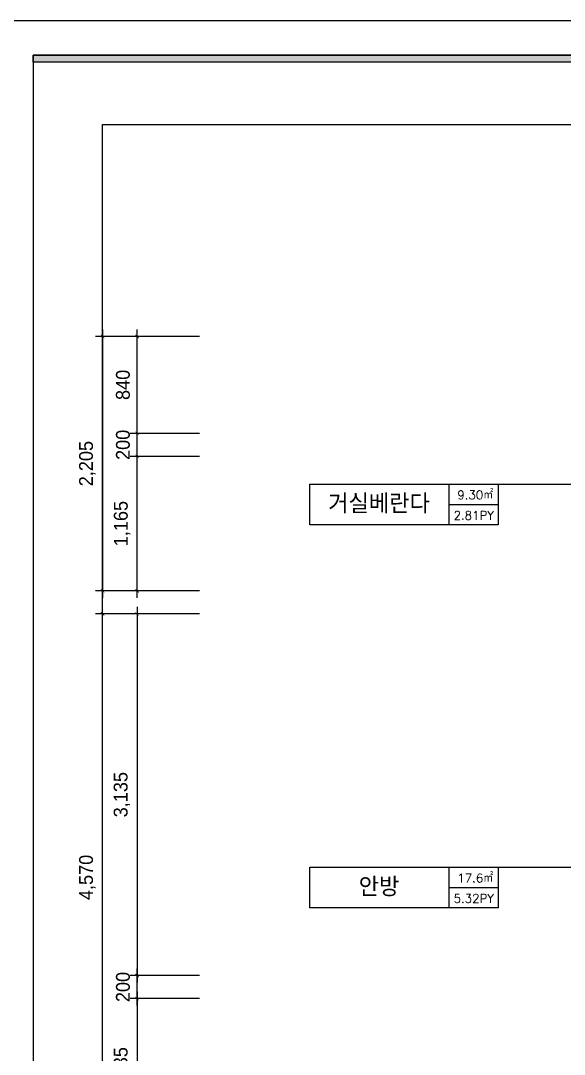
# Model space of a CAD drawing. Header units: inches. Extents: x 4000 to 56200, y 2703 to 36422.
# Drawn here: x 30590 to 35303, y 12162 to 21123 of the extents above; entities that cross this region are included whole.
import ezdxf
from ezdxf.enums import TextEntityAlignment as Align

# ---------------------------------------------------------------- set-up
doc = ezdxf.new("R2010")
doc.units = ezdxf.units.IN
doc.header["$LTSCALE"] = 30
doc.header["$MEASUREMENT"] = 0
for name, color, linetype in [('0-ELC TEXT', 7, 'Continuous'), ('03-TEXT', 3, 'Continuous'), ('07-DIM', 5, 'Continuous'), ('FORM(YOURNAME)-1', 1, 'Continuous'), ('FORM(YOURNAME)-11', 1, 'Continuous')]:
    doc.layers.add(name, color=color, linetype=linetype)
doc.styles.add('HY 울릉도 L', font='')
doc.styles.get("Standard").update_dxf_attribs({"font": 'txt.shx', "bigfont": 'whgtxt.shx'})
doc.styles.add('YOURNAME', font='HY울릉도M.TTF')
doc.styles.get('HY 울릉도 L').set_extended_font_data('HY울릉도L')
doc.dimstyles.new('60', dxfattribs={"dimscale": 60, "dimtxt": 2, "dimasz": 1, "dimexe": 1, "dimexo": 1, "dimgap": 1, "dimtad": 1, "dimdec": 0, "dimrnd": 0.05, "dimdsep": 46, "dimlunit": 6, "dimtxsty": 'HY 울릉도 L', "dimblk": 'ARCHTICK', "dimcen": 2.5, "dimdle": 1, "dimclrd": 133, "dimclre": 133, "dimclrt": 30, "dimadec": 0, "dimazin": 0, "dimtfac": 1, "dimtdec": 0, "dimtix": 1, "dimtmove": 2, "dimatfit": 3, "dimldrblk": 'ARCHTICK', "dimfxl": 1, "dimlwd": -1, "dimlwe": -1, "dimarcsym": 0})

# ---------------------------------------------------------------- blocks, each defined once
blk = doc.blocks.new('FORM-ELEVATION')
at = {"layer": 'FORM(YOURNAME)-11'}
h = blk.add_hatch(color=256, dxfattribs=at)
h.dxf.hatch_style = 1
h.paths.add_polyline_path([(-10309, 35708), (71691, 35708), (71691, 35508), (-10309, 35508)])
h.paths.add_polyline_path([(-10309, -21492), (71691, -21492), (71691, -21692), (-10309, -21692)])
at = {"layer": 'Defpoints', "color": 158}
for points in [[(-10309, -21692), (71691, -21692), (71691, 35708), (-10309, 35708)], [(-8309, 33708), (61071, 33708), (61071, -19692), (-8309, -19692)]]:
    blk.add_lwpolyline(points, close=True, dxfattribs=at)
at = {"layer": 'FORM(YOURNAME)-11', "color": 250}
blk.add_lwpolyline([(-11309, -22692), (72691, -22692), (72691, 36708), (-11309, 36708)], close=True, dxfattribs=at)
at = {"layer": 'FORM(YOURNAME)-11'}
blk.add_lwpolyline([(-10309, 35708), (71691, 35708), (71691, 35508), (-10309, 35508)], close=True, dxfattribs=at)
at = {"layer": 'FORM(YOURNAME)-11', "color": 3, "style": 'YOURNAME'}
for tag, height, p in [('1', 450, (71041, -1219)), ('2', 450, (71041, -1863)), ('3', 450, (71041, -3150)), ('4', 450, (71041, -5081)), ('5', 515, (71041, -7398)), ('6', 515, (71041, -9650)), ('7', 515, (71041, -11903)), ('8', 515, (71041, -14155)), ('9', 515, (71041, -16408)), ('10', 515, (66791, -18596)), ('11', 515, (71041, -18660)), ('12', 515, (66791, -20848)), ('13', 515, (71041, -20848))]:
    blk.add_attdef(tag, text='', height=height, dxfattribs=at).set_placement(p, align=Align.MIDDLE_RIGHT)
blk = doc.blocks.new('_ARCHTICK')
at = {"color": 0, "linetype": 'ByBlock', "const_width": 0.075}
blk.add_lwpolyline([(-0.25, -0.25), (0.25, 0.25)], dxfattribs=at)
blk = doc.blocks.new('*D142')
at = {"layer": '07-DIM', "color": 133, "transparency": 16777216}
for p, q in [((32139.7, 18385.5), (31239.7, 18385.5)), ((31299.7, 18445.5), (31299.7, 16120.5)), ((32139.7, 16180.5), (31239.7, 16180.5))]:
    blk.add_line(p, q, dxfattribs=at)
at = {"layer": 'Defpoints', "color": 0, "transparency": 16777216}
for p in [(32199.7, 18385.5), (31299.7, 16180.5), (32199.7, 16180.5)]:
    blk.add_point(p, dxfattribs=at)
at = {"layer": '07-DIM', "color": 133, "transparency": 16777216, "xscale": 60, "yscale": 60, "zscale": 60}
for p, rotation in [((31299.7, 18385.5), 90), ((31299.7, 16180.5), 270)]:
    blk.add_blockref('_ARCHTICK', p, dxfattribs=dict(at, rotation=rotation))
at = {"layer": '07-DIM', "color": 30, "transparency": 16777216, "insert": (31167.8, 17283), "char_height": 120, "attachment_point": 5, "rotation": 90, "style": 'HY 울릉도 L'}
blk.add_mtext('2,205', dxfattribs=at)
blk = doc.blocks.new('*D143')
at = {"layer": '07-DIM', "color": 133, "transparency": 16777216}
for p, q in [((31599.7, 16120.5), (31599.7, 17405.5)), ((32139.7, 17345.5), (31539.7, 17345.5)), ((32139.7, 16180.5), (31539.7, 16180.5))]:
    blk.add_line(p, q, dxfattribs=at)
at = {"layer": 'Defpoints', "color": 0, "transparency": 16777216}
for p in [(31599.7, 17345.5), (32199.7, 17345.5), (32199.7, 16180.5)]:
    blk.add_point(p, dxfattribs=at)
at = {"layer": '07-DIM', "color": 133, "transparency": 16777216, "xscale": 60, "yscale": 60, "zscale": 60}
for p, rotation in [((31599.7, 17345.5), 90), ((31599.7, 16180.5), 270)]:
    blk.add_blockref('_ARCHTICK', p, dxfattribs=dict(at, rotation=rotation))
at = {"layer": '07-DIM', "color": 30, "transparency": 16777216, "insert": (31469.1, 16763), "char_height": 120, "attachment_point": 5, "rotation": 90, "style": 'HY 울릉도 L'}
blk.add_mtext('1,165', dxfattribs=at)
blk = doc.blocks.new('*D144')
at = {"layer": '07-DIM', "color": 133, "transparency": 16777216}
for p, q in [((31599.7, 17285.5), (31599.7, 17605.5)), ((32139.7, 17545.5), (31539.7, 17545.5)), ((32139.7, 17345.5), (31539.7, 17345.5))]:
    blk.add_line(p, q, dxfattribs=at)
at = {"layer": 'Defpoints', "color": 0, "transparency": 16777216}
for p in [(31599.7, 17545.5), (32199.7, 17545.5), (32199.7, 17345.5)]:
    blk.add_point(p, dxfattribs=at)
at = {"layer": '07-DIM', "color": 133, "transparency": 16777216, "xscale": 60, "yscale": 60, "zscale": 60}
for p, rotation in [((31599.7, 17545.5), 270), ((31599.7, 17345.5), 90)]:
    blk.add_blockref('_ARCHTICK', p, dxfattribs=dict(at, rotation=rotation))
at = {"layer": '07-DIM', "color": 30, "transparency": 16777216, "insert": (31477.1, 17445.5), "char_height": 120, "attachment_point": 5, "rotation": 90, "style": 'HY 울릉도 L'}
blk.add_mtext('200', dxfattribs=at)
blk = doc.blocks.new('*D145')
at = {"layer": '07-DIM', "color": 133, "transparency": 16777216}
for p, q in [((32139.7, 18385.5), (31539.7, 18385.5)), ((31599.7, 17485.5), (31599.7, 18445.5)), ((32139.7, 17545.5), (31539.7, 17545.5))]:
    blk.add_line(p, q, dxfattribs=at)
at = {"layer": 'Defpoints', "color": 0, "transparency": 16777216}
for p in [(31599.7, 18385.5), (32199.7, 18385.5), (32199.7, 17545.5)]:
    blk.add_point(p, dxfattribs=at)
at = {"layer": '07-DIM', "color": 133, "transparency": 16777216, "xscale": 60, "yscale": 60, "zscale": 60}
for p, rotation in [((31599.7, 18385.5), 90), ((31599.7, 17545.5), 270)]:
    blk.add_blockref('_ARCHTICK', p, dxfattribs=dict(at, rotation=rotation))
at = {"layer": '07-DIM', "color": 30, "transparency": 16777216, "insert": (31477, 17965.5), "char_height": 120, "attachment_point": 5, "rotation": 90, "style": 'HY 울릉도 L'}
blk.add_mtext('840', dxfattribs=at)
blk = doc.blocks.new('*D146')
at = {"layer": '07-DIM', "color": 133, "transparency": 16777216}
for p, q in [((31599.7, 16040.5), (31599.7, 12785.5)), ((32139.7, 15980.5), (31539.7, 15980.5)), ((32139.7, 12845.5), (31539.7, 12845.5))]:
    blk.add_line(p, q, dxfattribs=at)
at = {"layer": 'Defpoints', "color": 0, "transparency": 16777216}
for p in [(32199.7, 15980.5), (31599.7, 12845.5), (32199.7, 12845.5)]:
    blk.add_point(p, dxfattribs=at)
at = {"layer": '07-DIM', "color": 133, "transparency": 16777216, "xscale": 60, "yscale": 60, "zscale": 60}
for p, rotation in [((31599.7, 15980.5), 90), ((31599.7, 12845.5), 270)]:
    blk.add_blockref('_ARCHTICK', p, dxfattribs=dict(at, rotation=rotation))
at = {"layer": '07-DIM', "color": 30, "transparency": 16777216, "insert": (31467.7, 14413), "char_height": 120, "attachment_point": 5, "rotation": 90, "style": 'HY 울릉도 L'}
blk.add_mtext('3,135', dxfattribs=at)
blk = doc.blocks.new('*D147')
at = {"layer": '07-DIM', "color": 133, "transparency": 16777216}
for p, q in [((31599.7, 12585.5), (31599.7, 12905.5)), ((32139.7, 12845.5), (31539.7, 12845.5)), ((32139.7, 12645.5), (31539.7, 12645.5))]:
    blk.add_line(p, q, dxfattribs=at)
at = {"layer": 'Defpoints', "color": 0, "transparency": 16777216}
for p in [(31599.7, 12845.5), (32199.7, 12845.5), (32199.7, 12645.5)]:
    blk.add_point(p, dxfattribs=at)
at = {"layer": '07-DIM', "color": 133, "transparency": 16777216, "xscale": 60, "yscale": 60, "zscale": 60}
for p, rotation in [((31599.7, 12845.5), 270), ((31599.7, 12645.5), 90)]:
    blk.add_blockref('_ARCHTICK', p, dxfattribs=dict(at, rotation=rotation))
at = {"layer": '07-DIM', "color": 30, "transparency": 16777216, "insert": (31477.1, 12745.5), "char_height": 120, "attachment_point": 5, "rotation": 90, "style": 'HY 울릉도 L'}
blk.add_mtext('200', dxfattribs=at)
blk = doc.blocks.new('*D148')
at = {"layer": '07-DIM', "color": 133, "transparency": 16777216}
for p, q in [((31299.7, 11350.5), (31299.7, 16040.5)), ((32139.7, 15980.5), (31239.7, 15980.5)), ((32139.7, 11410.5), (31239.7, 11410.5))]:
    blk.add_line(p, q, dxfattribs=at)
at = {"layer": 'Defpoints', "color": 0, "transparency": 16777216}
for p in [(31299.7, 15980.5), (32199.7, 15980.5), (32199.7, 11410.5)]:
    blk.add_point(p, dxfattribs=at)
at = {"layer": '07-DIM', "color": 133, "transparency": 16777216, "xscale": 60, "yscale": 60, "zscale": 60}
for p, rotation in [((31299.7, 15980.5), 90), ((31299.7, 11410.5), 270)]:
    blk.add_blockref('_ARCHTICK', p, dxfattribs=dict(at, rotation=rotation))
at = {"layer": '07-DIM', "color": 30, "transparency": 16777216, "insert": (31167.8, 13695.5), "char_height": 120, "attachment_point": 5, "rotation": 90, "style": 'HY 울릉도 L'}
blk.add_mtext('4,570', dxfattribs=at)
blk = doc.blocks.new('*D149')
at = {"layer": '07-DIM', "color": 133, "transparency": 16777216}
for p, q in [((32139.7, 12645.5), (31539.7, 12645.5)), ((31599.7, 12705.5), (31599.7, 11350.5)), ((32139.7, 11410.5), (31539.7, 11410.5))]:
    blk.add_line(p, q, dxfattribs=at)
at = {"layer": 'Defpoints', "color": 0, "transparency": 16777216}
for p in [(32199.7, 12645.5), (31599.7, 11410.5), (32199.7, 11410.5)]:
    blk.add_point(p, dxfattribs=at)
at = {"layer": '07-DIM', "color": 133, "transparency": 16777216, "xscale": 60, "yscale": 60, "zscale": 60}
for p, rotation in [((31599.7, 12645.5), 90), ((31599.7, 11410.5), 270)]:
    blk.add_blockref('_ARCHTICK', p, dxfattribs=dict(at, rotation=rotation))
at = {"layer": '07-DIM', "color": 30, "transparency": 16777216, "insert": (31467.7, 12028), "char_height": 120, "attachment_point": 5, "rotation": 90, "style": 'HY 울릉도 L'}
blk.add_mtext('1,235', dxfattribs=at)

msp = doc.modelspace()

# ---------------------------------------------------------------- linework, layer by layer
at = {"layer": '0-ELC TEXT'}
for p, q in [((34305.5, 16751.6), (34305.5, 17105.4)), ((34730.2, 17105.4), (35892.6, 17105.4)), ((34305.5, 16928.5), (34730.2, 16928.5)), ((34305.5, 13430.5), (34305.5, 13784.3)), ((34730.2, 13784.3), (35892.6, 13784.3)), ((34305.5, 13607.4), (34730.2, 13607.4))]:
    msp.add_line(p, q, dxfattribs=at)
for points in [[(33098.3, 17105.4), (34730.2, 17105.4), (34730.2, 16751.6), (33098.3, 16751.6)], [(33098.3, 13784.3), (34730.2, 13784.3), (34730.2, 13430.5), (33098.3, 13430.5)]]:
    msp.add_lwpolyline(points, close=True, dxfattribs=at)

# ---------------------------------------------------------------- block references
at = {"layer": 'FORM(YOURNAME)-1', "xscale": 0.3, "yscale": 0.3, "zscale": 0.3}
msp.add_blockref('FORM-ELEVATION', (33792.2, 10110.5), dxfattribs=at)

# ---------------------------------------------------------------- texts
at = {"layer": '03-TEXT'}
for s, height, p in [('거실베란다', 166.67, (33697, 16851.9)), ('9.30㎡', 75, (34531.2, 16973.6)), ('2.81PY', 75, (34518.4, 16796.7)), ('안방', 166.67, (33697, 13530.8)), ('17.6㎡', 75, (34531.2, 13652.5)), ('5.32PY', 75, (34518.4, 13475.6))]:
    msp.add_text(s, height=height, dxfattribs=at).set_placement(p, align=Align.CENTER)

# ---------------------------------------------------------------- dimensions: what is measured, and where the dimension line sits
at = {"layer": '07-DIM'}
for base, p1, p2, picture, middle in [((31299.7, 16180.5), (32199.7, 18385.5), (32199.7, 16180.5), '*D142', (31167.8, 17283)), ((31599.7, 18385.5), (32199.7, 17545.5), (32199.7, 18385.5), '*D145', (31477, 17965.5)), ((31599.7, 17545.5), (32199.7, 17345.5), (32199.7, 17545.5), '*D144', (31477.1, 17445.5)), ((31599.7, 17345.5), (32199.7, 16180.5), (32199.7, 17345.5), '*D143', (31469.1, 16763)), ((31299.7, 15980.5), (32199.7, 11410.5), (32199.7, 15980.5), '*D148', (31167.8, 13695.5)), ((31599.7, 12845.5), (32199.7, 15980.5), (32199.7, 12845.5), '*D146', (31467.7, 14413)), ((31599.7, 12845.5), (32199.7, 12645.5), (32199.7, 12845.5), '*D147', (31477.1, 12745.5)), ((31599.7, 11410.5), (32199.7, 12645.5), (32199.7, 11410.5), '*D149', (31467.7, 12028))]:
    dim = msp.add_linear_dim(base=base, p1=p1, p2=p2, angle=90, dimstyle='60', dxfattribs=at)
    dim.commit()
    dim.dimension.update_dxf_attribs({"geometry": picture, "text_midpoint": middle})

doc.saveas('drawing.dxf')
